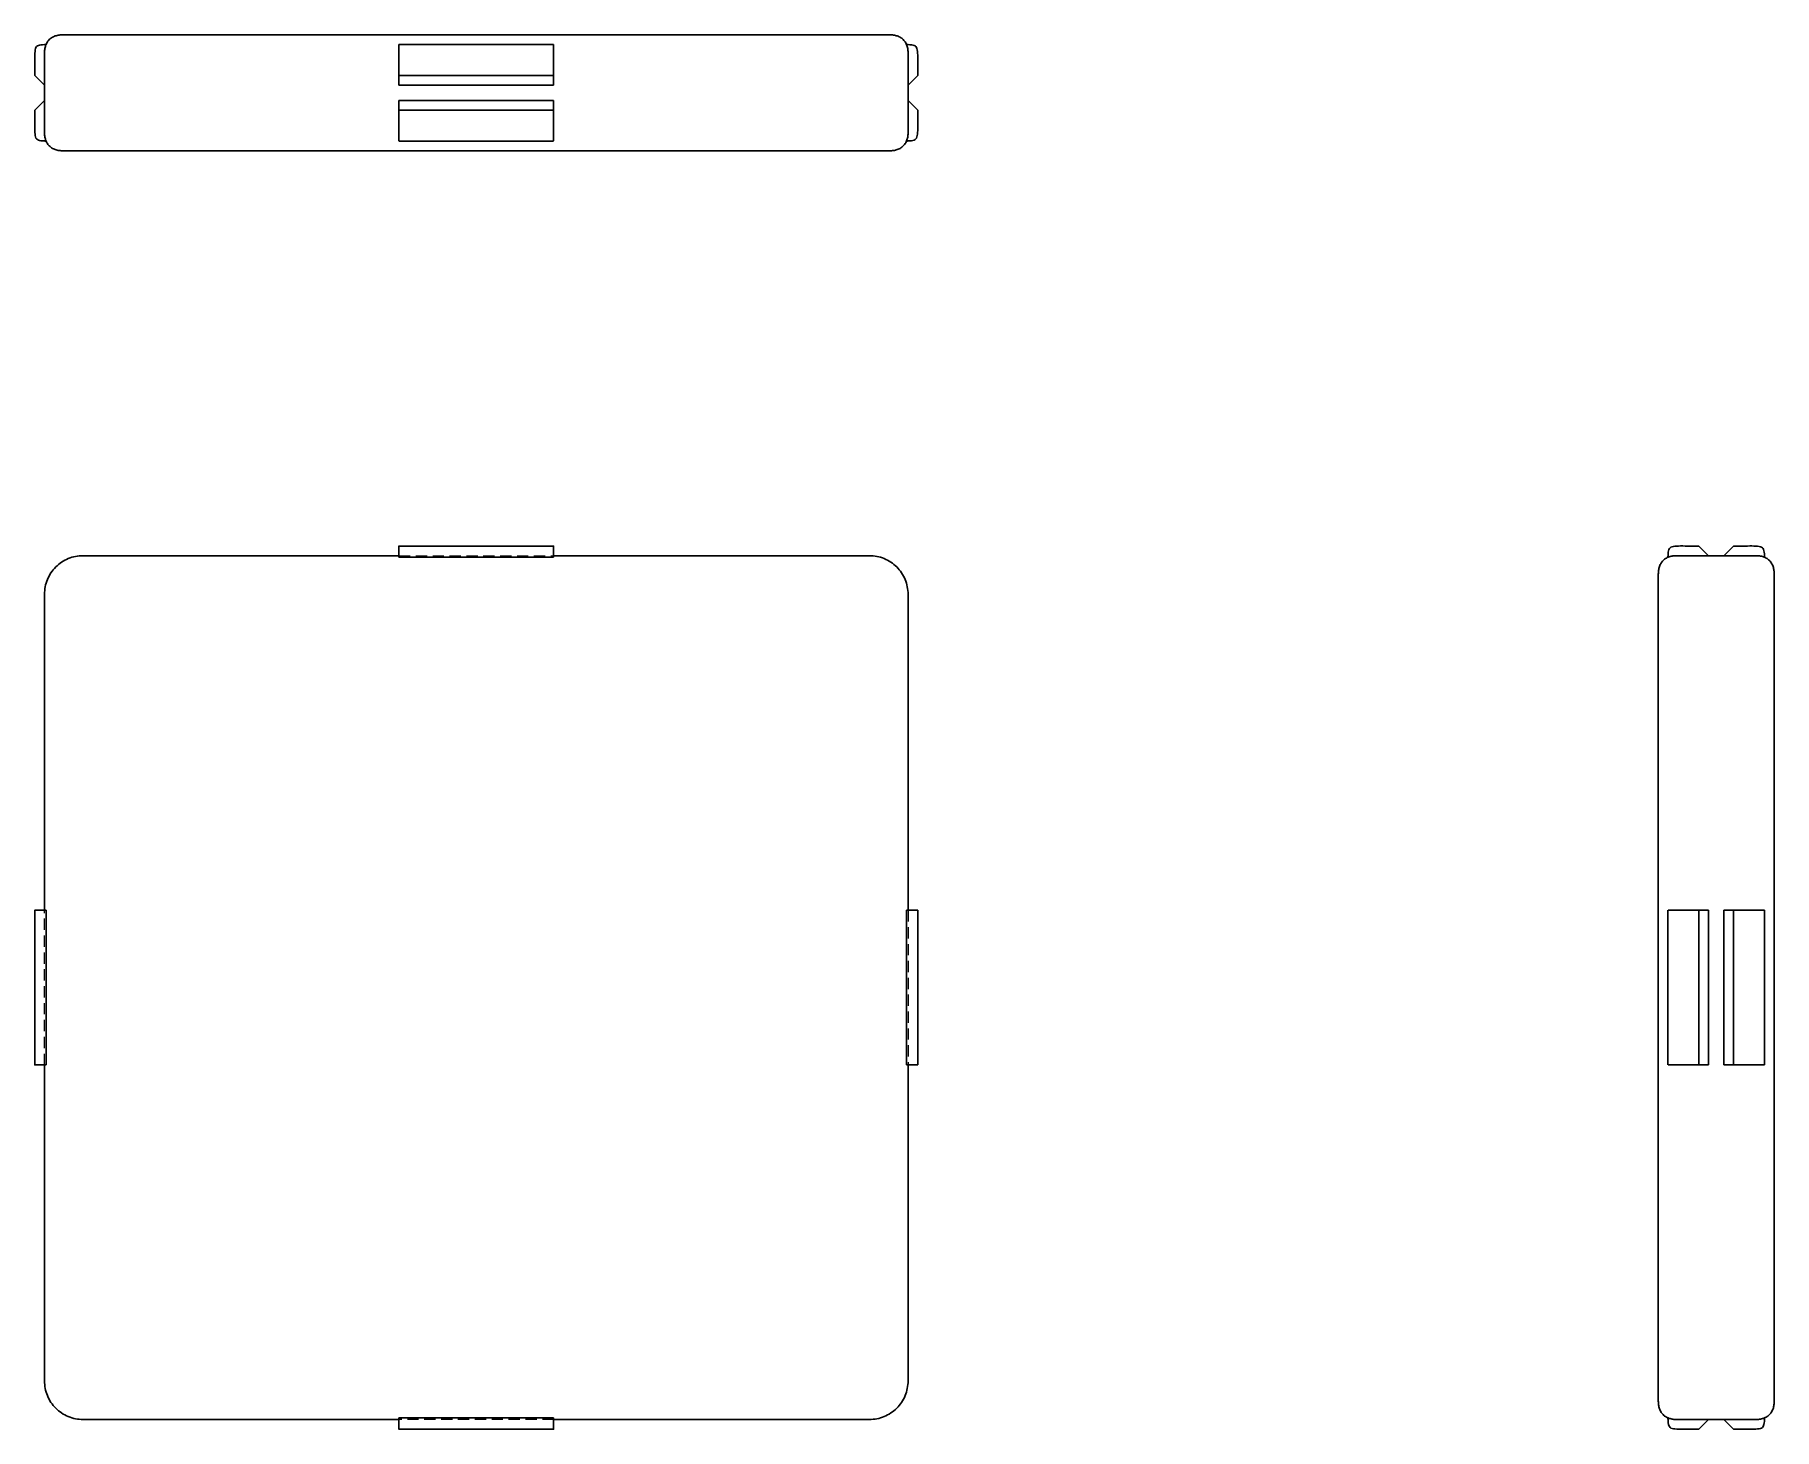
# Model space of a CAD drawing. Header units: millimetres. Extents: x 33 to 230, y 7 to 165.
import ezdxf

# ---------------------------------------------------------------- set-up
doc = ezdxf.new("R2010")
doc.units = ezdxf.units.MM
doc.linetypes.add('HIDDEN', pattern=[1.905, 1.27, -0.635])

msp = doc.modelspace()

# ---------------------------------------------------------------- linework, layer by layer
at = {"color": 7, "linetype": 'Continuous', "lineweight": 25}
for p, q in [((38.61, 164.54), (127.39, 164.54)), ((91.73, 163.45), (74.27, 163.45)), ((33.16, 159.96), (33.16, 161.27)), ((34.25, 153.64), (34.25, 162.36)), ((74.27, 159.96), (74.27, 161.27)), ((91.73, 159.96), (91.73, 161.27)), ((131.75, 153.64), (131.75, 162.36)), ((132.84, 159.96), (132.84, 161.27)), ((33.16, 159.96), (34.25, 158.87)), ((74.27, 159.96), (91.73, 159.96)), ((74.27, 158.87), (74.27, 159.96)), ((91.73, 159.96), (91.73, 158.87)), ((131.75, 158.87), (132.84, 159.96)), ((34.25, 157.13), (33.16, 156.04)), ((91.73, 158.87), (74.27, 158.87)), ((74.27, 157.13), (91.73, 157.13)), ((74.27, 156.04), (74.27, 157.13)), ((91.73, 157.13), (91.73, 156.04)), ((132.84, 156.04), (131.75, 157.13)), ((33.16, 154.73), (33.16, 156.04)), ((91.73, 156.04), (74.27, 156.04)), ((74.27, 154.73), (74.27, 156.04)), ((91.73, 154.73), (91.73, 156.04)), ((132.84, 154.73), (132.84, 156.04)), ((127.39, 151.46), (38.61, 151.46)), ((74.27, 152.55), (91.73, 152.55)), ((74.27, 106.84), (91.73, 106.84)), ((219.73, 106.84), (221.04, 106.84)), ((222.13, 105.75), (221.04, 106.84)), ((224.96, 106.84), (223.87, 105.75)), ((224.96, 106.84), (226.27, 106.84)), ((38.61, 105.75), (74.27, 105.75)), ((74.27, 105.57), (91.73, 105.57)), ((91.73, 105.75), (127.39, 105.75)), ((218.64, 105.75), (227.36, 105.75)), ((34.25, 65.73), (34.25, 101.39)), ((131.75, 101.39), (131.75, 65.73)), ((216.46, 12.61), (216.46, 101.39)), ((229.54, 101.39), (229.54, 12.61)), ((33.16, 48.27), (33.16, 65.73)), ((34.43, 48.27), (34.43, 65.73)), ((131.57, 65.73), (131.57, 48.27)), ((132.84, 48.27), (132.84, 65.73)), ((217.55, 65.73), (217.55, 48.27)), ((219.73, 65.73), (221.04, 65.73)), ((221.04, 48.27), (221.04, 65.73)), ((221.04, 65.73), (222.13, 65.73)), ((222.13, 65.73), (222.13, 48.27)), ((223.87, 48.27), (223.87, 65.73)), ((223.87, 65.73), (224.96, 65.73)), ((224.96, 65.73), (224.96, 48.27)), ((224.96, 65.73), (226.27, 65.73)), ((228.45, 48.27), (228.45, 65.73)), ((34.25, 12.61), (34.25, 48.27)), ((131.75, 48.27), (131.75, 12.61)), ((219.73, 48.27), (221.04, 48.27)), ((222.13, 48.27), (221.04, 48.27)), ((224.96, 48.27), (223.87, 48.27)), ((224.96, 48.27), (226.27, 48.27)), ((74.27, 8.25), (38.61, 8.25)), ((91.73, 8.43), (74.27, 8.43)), ((127.39, 8.25), (91.73, 8.25)), ((218.64, 8.25), (227.36, 8.25)), ((221.04, 7.16), (222.13, 8.25)), ((223.87, 8.25), (224.96, 7.16)), ((91.73, 7.16), (74.27, 7.16)), ((219.73, 7.16), (221.04, 7.16)), ((224.96, 7.16), (226.27, 7.16))]:
    msp.add_line(p, q, dxfattribs=at)
at = {"color": 7, "linetype": 'HIDDEN', "lineweight": 18}
for p, q in [((74.27, 105.75), (91.73, 105.75)), ((34.25, 48.27), (34.25, 65.73)), ((131.75, 65.73), (131.75, 48.27)), ((91.73, 8.25), (74.27, 8.25))]:
    msp.add_line(p, q, dxfattribs=at)
at = {"color": 7, "linetype": 'HIDDEN', "lineweight": 18, "flags": 128}
for points in [[(36.43, 164.54), (36.43, 164.54)], [(129.57, 164.54), (129.57, 164.54)], [(33.16, 161.27), (33.16, 161.27)], [(34.25, 162.36), (34.25, 162.36)], [(34.25, 162.36), (34.25, 162.36)], [(131.75, 162.36), (131.75, 162.36)], [(131.75, 162.36), (131.75, 162.36)], [(132.84, 161.27), (132.84, 161.27)], [(33.16, 154.73), (33.16, 154.73)], [(34.25, 153.64), (34.25, 153.64)], [(34.25, 153.64), (34.25, 153.64)], [(131.75, 153.64), (131.75, 153.64)], [(131.75, 153.64), (131.75, 153.64)], [(132.84, 154.73), (132.84, 154.73)], [(36.43, 151.46), (36.43, 151.46)], [(129.57, 151.46), (129.57, 151.46)], [(219.73, 106.84), (219.73, 106.84)], [(226.27, 106.84), (226.27, 106.84)], [(218.64, 105.75), (218.64, 105.75)], [(218.64, 105.75), (218.64, 105.75)], [(227.36, 105.75), (227.36, 105.75)], [(227.36, 105.75), (227.36, 105.75)], [(216.46, 103.57), (216.46, 103.57)], [(229.54, 103.57), (229.54, 103.57)], [(216.46, 10.43), (216.46, 10.43)], [(229.54, 10.43), (229.54, 10.43)], [(218.64, 8.25), (218.64, 8.25)], [(218.64, 8.25), (218.64, 8.25)], [(227.36, 8.25), (227.36, 8.25)], [(227.36, 8.25), (227.36, 8.25)], [(219.73, 7.16), (219.73, 7.16)], [(226.27, 7.16), (226.27, 7.16)]]:
    msp.add_lwpolyline(points, dxfattribs=at)
at = {"color": 7, "linetype": 'Continuous', "lineweight": 25}
for points, knots in [([(34.25, 163.44), (33.96, 163.43), (33.72, 163.41), (33.39, 163.28), (33.29, 163.17), (33.19, 162.81), (33.17, 162.55), (33.15, 161.95), (33.16, 161.61), (33.16, 161.27)], [0, 0, 0, 0, 0.25, 0.25, 0.5, 0.5, 0.75, 0.75, 1, 1, 1, 1]), ([(34.25, 162.36), (34.25, 162.5), (34.25, 162.64), (34.27, 162.92), (34.3, 163.07), (34.39, 163.36), (34.44, 163.5), (34.59, 163.77), (34.69, 163.89), (34.9, 164.1), (35.02, 164.2), (35.29, 164.35), (35.43, 164.4), (35.72, 164.49), (35.87, 164.52), (36.15, 164.54), (36.29, 164.54), (36.43, 164.54)], [0, 0, 0, 0, 0.125, 0.125, 0.25, 0.25, 0.375, 0.375, 0.5, 0.5, 0.625, 0.625, 0.75, 0.75, 0.875, 0.875, 1, 1, 1, 1]), ([(74.27, 161.27), (74.27, 161.61), (74.27, 161.95), (74.27, 162.55), (74.27, 162.81), (74.27, 163.17), (74.27, 163.28), (74.27, 163.41), (74.27, 163.43), (74.27, 163.44)], [0, 0, 0, 0, 0.25, 0.25, 0.5, 0.5, 0.75, 0.75, 1, 1, 1, 1]), ([(91.73, 163.44), (91.73, 163.43), (91.73, 163.41), (91.73, 163.28), (91.73, 163.17), (91.73, 162.81), (91.73, 162.55), (91.73, 161.95), (91.73, 161.61), (91.73, 161.27)], [0, 0, 0, 0, 0.25, 0.25, 0.5, 0.5, 0.75, 0.75, 1, 1, 1, 1]), ([(129.57, 164.54), (129.71, 164.54), (129.85, 164.54), (130.13, 164.52), (130.28, 164.49), (130.57, 164.4), (130.71, 164.35), (130.98, 164.2), (131.1, 164.1), (131.31, 163.89), (131.41, 163.77), (131.56, 163.5), (131.61, 163.36), (131.7, 163.07), (131.73, 162.92), (131.75, 162.64), (131.75, 162.5), (131.75, 162.36)], [0, 0, 0, 0, 0.125, 0.125, 0.25, 0.25, 0.375, 0.375, 0.5, 0.5, 0.625, 0.625, 0.75, 0.75, 0.875, 0.875, 1, 1, 1, 1]), ([(132.84, 161.27), (132.84, 161.61), (132.85, 161.95), (132.83, 162.55), (132.81, 162.81), (132.71, 163.17), (132.61, 163.28), (132.28, 163.41), (132.04, 163.43), (131.75, 163.44)], [0, 0, 0, 0, 0.25, 0.25, 0.5, 0.5, 0.75, 0.75, 1, 1, 1, 1]), ([(33.16, 154.73), (33.16, 154.39), (33.15, 154.05), (33.17, 153.45), (33.19, 153.19), (33.29, 152.83), (33.39, 152.72), (33.72, 152.59), (33.96, 152.57), (34.25, 152.56)], [0, 0, 0, 0, 0.25, 0.25, 0.5, 0.5, 0.75, 0.75, 1, 1, 1, 1]), ([(36.43, 151.46), (36.29, 151.46), (36.15, 151.46), (35.87, 151.48), (35.72, 151.51), (35.43, 151.6), (35.29, 151.65), (35.02, 151.8), (34.9, 151.9), (34.69, 152.11), (34.59, 152.23), (34.44, 152.5), (34.39, 152.64), (34.3, 152.93), (34.27, 153.08), (34.25, 153.36), (34.25, 153.5), (34.25, 153.64)], [0, 0, 0, 0, 0.125, 0.125, 0.25, 0.25, 0.375, 0.375, 0.5, 0.5, 0.625, 0.625, 0.75, 0.75, 0.875, 0.875, 1, 1, 1, 1]), ([(74.27, 152.56), (74.27, 152.57), (74.27, 152.59), (74.27, 152.72), (74.27, 152.83), (74.27, 153.19), (74.27, 153.45), (74.27, 154.05), (74.27, 154.39), (74.27, 154.73)], [0, 0, 0, 0, 0.25, 0.25, 0.5, 0.5, 0.75, 0.75, 1, 1, 1, 1]), ([(91.73, 154.73), (91.73, 154.39), (91.73, 154.05), (91.73, 153.45), (91.73, 153.19), (91.73, 152.83), (91.73, 152.72), (91.73, 152.59), (91.73, 152.57), (91.73, 152.56)], [0, 0, 0, 0, 0.25, 0.25, 0.5, 0.5, 0.75, 0.75, 1, 1, 1, 1]), ([(131.75, 153.64), (131.75, 153.5), (131.75, 153.36), (131.73, 153.08), (131.7, 152.93), (131.61, 152.64), (131.56, 152.5), (131.41, 152.23), (131.31, 152.11), (131.1, 151.9), (130.98, 151.8), (130.71, 151.65), (130.57, 151.6), (130.28, 151.51), (130.13, 151.48), (129.85, 151.46), (129.71, 151.46), (129.57, 151.46)], [0, 0, 0, 0, 0.125, 0.125, 0.25, 0.25, 0.375, 0.375, 0.5, 0.5, 0.625, 0.625, 0.75, 0.75, 0.875, 0.875, 1, 1, 1, 1]), ([(131.75, 152.56), (132.04, 152.57), (132.28, 152.59), (132.61, 152.72), (132.71, 152.83), (132.81, 153.19), (132.83, 153.45), (132.85, 154.05), (132.84, 154.39), (132.84, 154.73)], [0, 0, 0, 0, 0.25, 0.25, 0.5, 0.5, 0.75, 0.75, 1, 1, 1, 1]), ([(74.27, 105.75), (74.27, 106.04), (74.27, 106.28), (74.27, 106.61), (74.27, 106.71), (74.27, 106.81), (74.27, 106.83), (74.27, 106.85), (74.27, 106.84), (74.27, 106.84)], [0, 0, 0, 0, 0.25, 0.25, 0.5, 0.5, 0.75, 0.75, 1, 1, 1, 1]), ([(91.73, 106.84), (91.73, 106.84), (91.73, 106.85), (91.73, 106.83), (91.73, 106.81), (91.73, 106.71), (91.73, 106.61), (91.73, 106.28), (91.73, 106.04), (91.73, 105.75)], [0, 0, 0, 0, 0.25, 0.25, 0.5, 0.5, 0.75, 0.75, 1, 1, 1, 1]), ([(219.73, 106.84), (219.39, 106.84), (219.05, 106.85), (218.45, 106.83), (218.19, 106.81), (217.83, 106.71), (217.72, 106.61), (217.59, 106.28), (217.57, 106.04), (217.56, 105.75)], [0, 0, 0, 0, 0.25, 0.25, 0.5, 0.5, 0.75, 0.75, 1, 1, 1, 1]), ([(228.44, 105.75), (228.43, 106.04), (228.41, 106.28), (228.28, 106.61), (228.17, 106.71), (227.81, 106.81), (227.55, 106.83), (226.95, 106.85), (226.61, 106.84), (226.27, 106.84)], [0, 0, 0, 0, 0.25, 0.25, 0.5, 0.5, 0.75, 0.75, 1, 1, 1, 1]), ([(34.25, 101.39), (34.25, 101.96), (34.36, 102.53), (34.8, 103.59), (35.12, 104.07), (35.93, 104.88), (36.41, 105.2), (37.47, 105.64), (38.04, 105.75), (38.61, 105.75)], [0, 0, 0, 0, 0.25, 0.25, 0.5, 0.5, 0.75, 0.75, 1, 1, 1, 1]), ([(127.39, 105.75), (127.96, 105.75), (128.53, 105.64), (129.59, 105.2), (130.07, 104.88), (130.88, 104.07), (131.2, 103.59), (131.64, 102.53), (131.75, 101.96), (131.75, 101.39)], [0, 0, 0, 0, 0.25, 0.25, 0.5, 0.5, 0.75, 0.75, 1, 1, 1, 1]), ([(216.46, 103.57), (216.46, 103.71), (216.46, 103.85), (216.48, 104.13), (216.51, 104.28), (216.6, 104.57), (216.65, 104.71), (216.8, 104.98), (216.9, 105.1), (217.11, 105.31), (217.23, 105.41), (217.5, 105.56), (217.64, 105.61), (217.93, 105.7), (218.08, 105.73), (218.36, 105.75), (218.5, 105.75), (218.64, 105.75)], [0, 0, 0, 0, 0.125, 0.125, 0.25, 0.25, 0.375, 0.375, 0.5, 0.5, 0.625, 0.625, 0.75, 0.75, 0.875, 0.875, 1, 1, 1, 1]), ([(227.36, 105.75), (227.5, 105.75), (227.64, 105.75), (227.92, 105.73), (228.07, 105.7), (228.36, 105.61), (228.5, 105.56), (228.77, 105.41), (228.89, 105.31), (229.1, 105.1), (229.2, 104.98), (229.35, 104.71), (229.4, 104.57), (229.49, 104.28), (229.52, 104.13), (229.54, 103.85), (229.54, 103.71), (229.54, 103.57)], [0, 0, 0, 0, 0.125, 0.125, 0.25, 0.25, 0.375, 0.375, 0.5, 0.5, 0.625, 0.625, 0.75, 0.75, 0.875, 0.875, 1, 1, 1, 1]), ([(33.16, 65.73), (33.16, 65.73), (33.15, 65.73), (33.17, 65.73), (33.19, 65.73), (33.29, 65.73), (33.39, 65.73), (33.72, 65.73), (33.96, 65.73), (34.25, 65.73)], [0, 0, 0, 0, 0.25, 0.25, 0.5, 0.5, 0.75, 0.75, 1, 1, 1, 1]), ([(131.75, 65.73), (131.87, 65.73), (132.11, 65.73), (132.41, 65.73), (132.63, 65.73), (132.76, 65.73), (132.84, 65.73), (132.84, 65.73), (132.84, 65.73), (132.84, 65.73)], [0, 0, 0, 0, 0.149961, 0.300713, 0.376627, 0.453121, 0.597244, 0.909198, 1, 1, 1, 1]), ([(217.56, 65.73), (217.57, 65.73), (217.59, 65.73), (217.72, 65.73), (217.83, 65.73), (218.19, 65.73), (218.45, 65.73), (219.05, 65.73), (219.39, 65.73), (219.73, 65.73)], [0, 0, 0, 0, 0.25, 0.25, 0.5, 0.5, 0.75, 0.75, 1, 1, 1, 1]), ([(226.27, 65.73), (226.61, 65.73), (226.95, 65.73), (227.55, 65.73), (227.81, 65.73), (228.17, 65.73), (228.28, 65.73), (228.41, 65.73), (228.43, 65.73), (228.44, 65.73)], [0, 0, 0, 0, 0.25, 0.25, 0.5, 0.5, 0.75, 0.75, 1, 1, 1, 1]), ([(34.25, 48.27), (33.96, 48.27), (33.72, 48.27), (33.39, 48.27), (33.29, 48.27), (33.19, 48.27), (33.17, 48.27), (33.15, 48.27), (33.16, 48.27), (33.16, 48.27)], [0, 0, 0, 0, 0.25, 0.25, 0.5, 0.5, 0.75, 0.75, 1, 1, 1, 1]), ([(132.84, 48.27), (132.84, 48.27), (132.84, 48.27), (132.82, 48.27), (132.77, 48.27), (132.62, 48.27), (132.39, 48.27), (132.09, 48.27), (131.85, 48.27), (131.75, 48.27)], [0, 0, 0, 0, 0.201063, 0.374535, 0.549292, 0.624837, 0.700545, 0.875303, 1, 1, 1, 1]), ([(219.73, 48.27), (219.39, 48.27), (219.05, 48.27), (218.45, 48.27), (218.19, 48.27), (217.83, 48.27), (217.72, 48.27), (217.59, 48.27), (217.57, 48.27), (217.56, 48.27)], [0, 0, 0, 0, 0.25, 0.25, 0.5, 0.5, 0.75, 0.75, 1, 1, 1, 1]), ([(228.44, 48.27), (228.43, 48.27), (228.41, 48.27), (228.28, 48.27), (228.17, 48.27), (227.81, 48.27), (227.55, 48.27), (226.95, 48.27), (226.61, 48.27), (226.27, 48.27)], [0, 0, 0, 0, 0.25, 0.25, 0.5, 0.5, 0.75, 0.75, 1, 1, 1, 1]), ([(38.61, 8.25), (38.04, 8.25), (37.47, 8.36), (36.41, 8.8), (35.93, 9.12), (35.12, 9.93), (34.8, 10.41), (34.36, 11.47), (34.25, 12.04), (34.25, 12.61)], [0, 0, 0, 0, 0.25, 0.25, 0.5, 0.5, 0.75, 0.75, 1, 1, 1, 1]), ([(131.75, 12.61), (131.75, 12.04), (131.64, 11.47), (131.2, 10.41), (130.88, 9.93), (130.07, 9.12), (129.59, 8.8), (128.53, 8.36), (127.96, 8.25), (127.39, 8.25)], [0, 0, 0, 0, 0.25, 0.25, 0.5, 0.5, 0.75, 0.75, 1, 1, 1, 1]), ([(218.64, 8.25), (218.5, 8.25), (218.36, 8.25), (218.08, 8.27), (217.93, 8.3), (217.64, 8.39), (217.5, 8.44), (217.23, 8.59), (217.11, 8.69), (216.9, 8.9), (216.8, 9.02), (216.65, 9.29), (216.6, 9.43), (216.51, 9.72), (216.48, 9.87), (216.46, 10.15), (216.46, 10.29), (216.46, 10.43)], [0, 0, 0, 0, 0.125, 0.125, 0.25, 0.25, 0.375, 0.375, 0.5, 0.5, 0.625, 0.625, 0.75, 0.75, 0.875, 0.875, 1, 1, 1, 1]), ([(229.54, 10.43), (229.54, 10.29), (229.54, 10.15), (229.52, 9.87), (229.49, 9.72), (229.4, 9.43), (229.35, 9.29), (229.2, 9.02), (229.1, 8.9), (228.89, 8.69), (228.77, 8.59), (228.5, 8.44), (228.36, 8.39), (228.07, 8.3), (227.92, 8.27), (227.64, 8.25), (227.5, 8.25), (227.36, 8.25)], [0, 0, 0, 0, 0.125, 0.125, 0.25, 0.25, 0.375, 0.375, 0.5, 0.5, 0.625, 0.625, 0.75, 0.75, 0.875, 0.875, 1, 1, 1, 1]), ([(74.27, 7.16), (74.27, 7.16), (74.27, 7.15), (74.27, 7.17), (74.27, 7.19), (74.27, 7.29), (74.27, 7.39), (74.27, 7.72), (74.27, 7.96), (74.27, 8.25)], [0, 0, 0, 0, 0.25, 0.25, 0.5, 0.5, 0.75, 0.75, 1, 1, 1, 1]), ([(91.73, 8.25), (91.73, 7.96), (91.73, 7.72), (91.73, 7.39), (91.73, 7.29), (91.73, 7.19), (91.73, 7.17), (91.73, 7.15), (91.73, 7.16), (91.73, 7.16)], [0, 0, 0, 0, 0.25, 0.25, 0.5, 0.5, 0.75, 0.75, 1, 1, 1, 1]), ([(217.56, 8.25), (217.57, 7.96), (217.59, 7.72), (217.72, 7.39), (217.83, 7.29), (218.19, 7.19), (218.45, 7.17), (219.05, 7.15), (219.39, 7.16), (219.73, 7.16)], [0, 0, 0, 0, 0.25, 0.25, 0.5, 0.5, 0.75, 0.75, 1, 1, 1, 1]), ([(226.27, 7.16), (226.61, 7.16), (226.95, 7.15), (227.55, 7.17), (227.81, 7.19), (228.17, 7.29), (228.28, 7.39), (228.41, 7.72), (228.43, 7.96), (228.44, 8.25)], [0, 0, 0, 0, 0.25, 0.25, 0.5, 0.5, 0.75, 0.75, 1, 1, 1, 1])]:
    msp.add_open_spline(points, degree=3, knots=knots, dxfattribs=at)
for points in [[(34.25, 163.44), (34.3, 163.45), (34.37, 163.45), (34.43, 163.45)], [(36.43, 164.54), (36.43, 164.54), (36.9, 164.54), (38.04, 164.54), (38.61, 164.54)], [(127.39, 164.54), (127.96, 164.54), (129.1, 164.54), (129.57, 164.54), (129.57, 164.54)], [(131.75, 163.44), (131.7, 163.45), (131.63, 163.45), (131.57, 163.45)], [(34.25, 152.56), (34.3, 152.55), (34.37, 152.55), (34.43, 152.55)], [(38.61, 151.46), (38.04, 151.46), (36.9, 151.46), (36.43, 151.46), (36.43, 151.46)], [(129.57, 151.46), (129.57, 151.46), (129.1, 151.46), (127.96, 151.46), (127.39, 151.46)], [(131.75, 152.56), (131.7, 152.55), (131.63, 152.55), (131.57, 152.55)], [(74.27, 105.75), (74.27, 105.7), (74.27, 105.63), (74.27, 105.57)], [(91.73, 105.75), (91.73, 105.7), (91.73, 105.63), (91.73, 105.57)], [(217.56, 105.75), (217.55, 105.7), (217.55, 105.63), (217.55, 105.57)], [(228.44, 105.75), (228.45, 105.7), (228.45, 105.63), (228.45, 105.57)], [(216.46, 101.39), (216.46, 101.96), (216.46, 103.1), (216.46, 103.57), (216.46, 103.57)], [(229.54, 103.57), (229.54, 103.57), (229.54, 103.1), (229.54, 101.96), (229.54, 101.39)], [(34.25, 65.73), (34.3, 65.73), (34.37, 65.73), (34.43, 65.73)], [(131.75, 65.73), (131.7, 65.73), (131.63, 65.73), (131.57, 65.73)], [(34.25, 48.27), (34.3, 48.27), (34.37, 48.27), (34.43, 48.27)], [(131.75, 48.27), (131.7, 48.27), (131.63, 48.27), (131.57, 48.27)], [(216.46, 10.43), (216.46, 10.43), (216.46, 10.9), (216.46, 12.04), (216.46, 12.61)], [(229.54, 12.61), (229.54, 12.04), (229.54, 10.9), (229.54, 10.43), (229.54, 10.43)], [(74.27, 8.25), (74.27, 8.3), (74.27, 8.37), (74.27, 8.43)], [(91.73, 8.25), (91.73, 8.3), (91.73, 8.37), (91.73, 8.43)], [(217.56, 8.25), (217.55, 8.3), (217.55, 8.37), (217.55, 8.43)], [(228.44, 8.25), (228.45, 8.3), (228.45, 8.37), (228.45, 8.43)]]:
    msp.add_open_spline(points, degree=3, dxfattribs=at)

doc.saveas('drawing.dxf')
